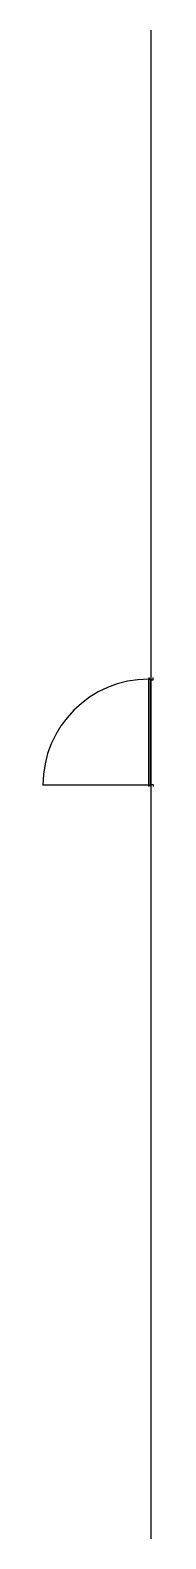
# Model space of a CAD drawing. Units: millimetres at full size, sheet at 1:100. Extents: x -5061 to -3271, y -15735 to 8755.
import ezdxf

# ---------------------------------------------------------------- set-up
doc = ezdxf.new("R2010")
doc.units = ezdxf.units.MM
doc.header["$LTSCALE"] = 100
doc.layers.add('0-0', color=7, linetype='Continuous')

msp = doc.modelspace()

# ---------------------------------------------------------------- linework, layer by layer
at = {"layer": '0-0'}
for p, q in [((-3306.1, 8755.1), (-3306.1, -15734.7)), ((-3341.1, -3499.8), (-3341.1, -1779.8)), ((-3341.1, -1779.8), (-3311.1, -1779.8)), ((-3311.1, -3499.8), (-3311.1, -1779.8)), ((-3341.1, -3499.8), (-3311.1, -3499.8))]:
    msp.add_line(p, q, dxfattribs=at)
at = {"layer": '0-0', "color": 4}
msp.add_line((-3341.1, -3499.8), (-5061.1, -3499.8), dxfattribs=at)
at = {"layer": '0-0'}
for points in [[(-3341.1, -1754.8), (-3341.1, -1774.8), (-3306.1, -1774.8), (-3306.1, -1789.8), (-3271.1, -1789.8), (-3271.1, -1754.8)], [(-3341.1, -3524.8), (-3341.1, -3504.8), (-3306.1, -3504.8), (-3306.1, -3489.8), (-3271.1, -3489.8), (-3271.1, -3524.8)]]:
    msp.add_lwpolyline(points, dxfattribs=at)
at = {"layer": '0-0', "color": 4}
msp.add_arc((-3341.1, -3499.8), 1720, 90, 180, dxfattribs=at)

doc.saveas('drawing.dxf')
